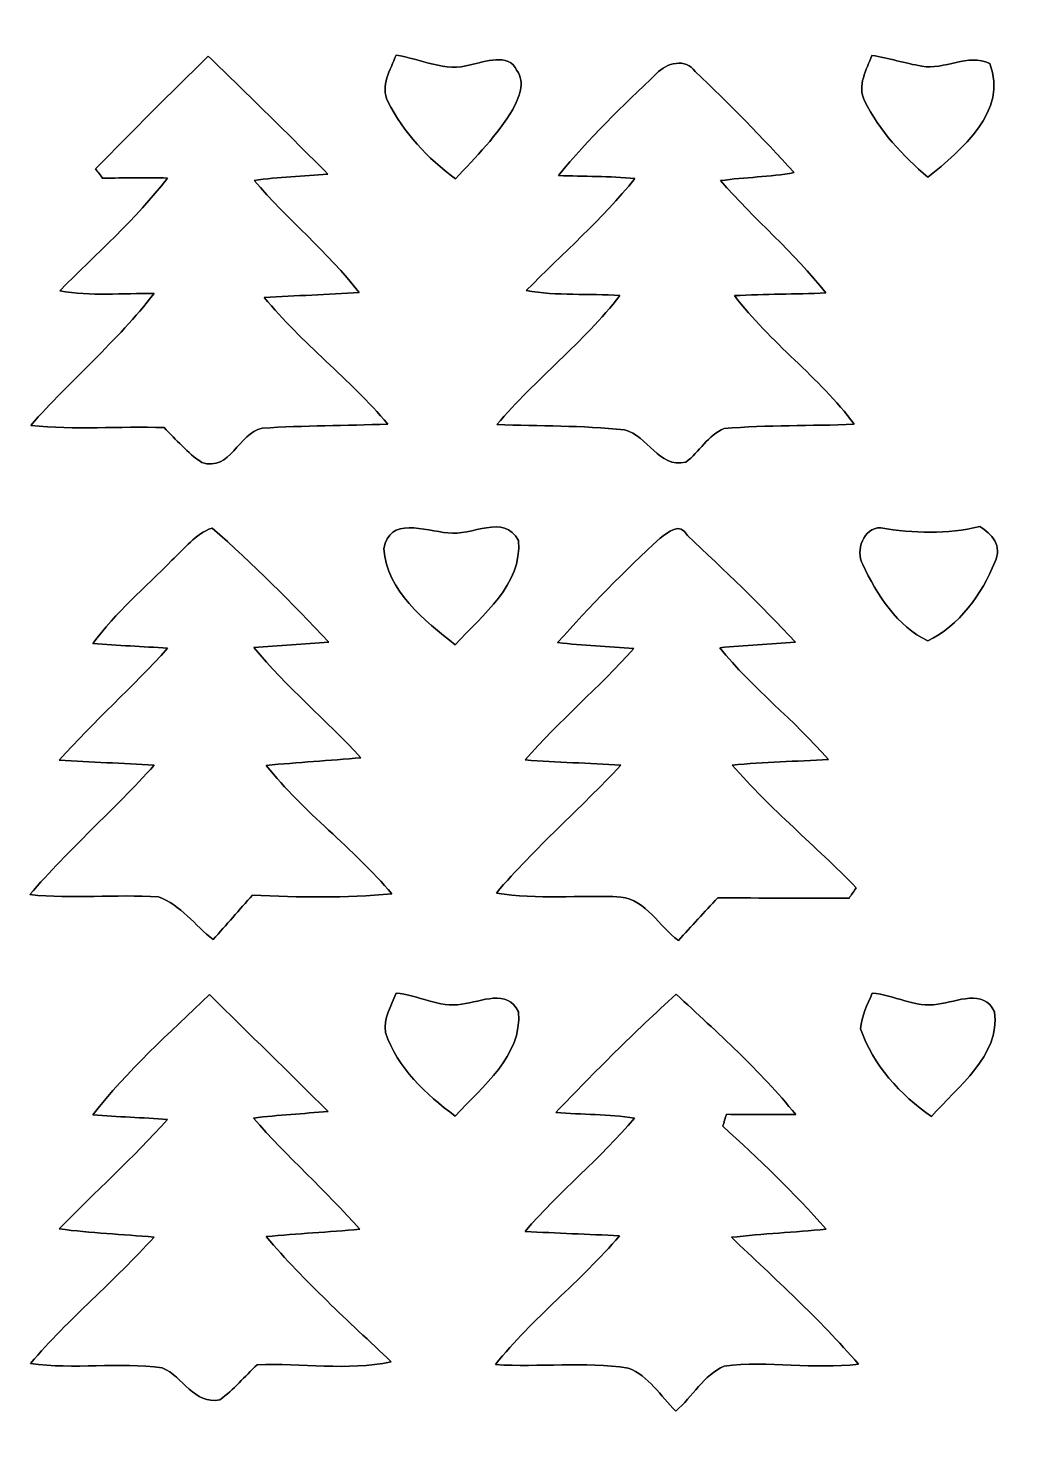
# Model space of a CAD drawing. Header units: centimetres. Extents: x -16.8 to 16.8, y -16.7 to 16.7.
# Drawn here: x -4.82 to 2.31, y -8.77 to 1.43 of the extents above; entities that cross this region are included whole.
import ezdxf

# ---------------------------------------------------------------- set-up
doc = ezdxf.new("R2010")
doc.units = ezdxf.units.CM
doc.header["$MEASUREMENT"] = 0
doc.layers.add('Layer 1', color=7, linetype='Continuous')

msp = doc.modelspace()

# ---------------------------------------------------------------- linework, layer by layer
at = {"layer": 'Layer 1', "color": 7}
for points, knots in [([(-16.77458, 16.66875), (-16.77458, 16.66875), (16.77458, 16.66875), (16.77458, 16.66875), (16.77458, 16.66875), (16.77458, 16.66875), (16.77458, -16.66875), (16.77458, -16.66875), (16.77458, -16.66875), (16.77458, -16.66875), (-16.77458, -16.66875), (-16.77458, -16.66875), (-16.77458, -16.66875), (-16.77458, -16.66875), (-16.77458, 16.66875), (-16.77458, 16.66875), (-16.77458, 16.66875), (-16.77458, 16.66875), (-16.77458, 16.66875), (-16.77458, 16.66875)], [0, 0, 0, 0, 0.16666667, 0.16666667, 0.16666667, 0.16666667, 0.33333333, 0.33333333, 0.33333333, 0.33333333, 0.5, 0.5, 0.5, 0.5, 0.66666667, 0.66666667, 0.66666667, 0.66666667, 1, 1, 1, 1]), ([(-16.24506, 15.71625), (-16.24577, 7.88458), (-16.24542, 0.05292), (-16.24542, -7.77875), (-16.24542, -7.77875), (-16.23801, -10.61014), (-16.26059, -13.44189), (-16.23413, -16.27293), (-16.23413, -16.27293), (-5.78379, -16.29198), (4.66619, -16.27329), (15.11653, -16.28211), (15.11653, -16.28211), (15.49224, -16.28281), (15.86865, -16.27858), (16.24436, -16.25494), (16.24436, -16.25494), (16.23942, -5.60176), (16.25953, 5.05213), (16.23448, 15.70531), (16.23448, 15.70531), (14.40356, 15.73071), (12.57265, 15.70919), (10.74208, 15.71625), (10.74208, 15.71625), (1.74625, 15.71625), (-7.24958, 15.7166), (-16.24506, 15.71625)], [0, 0, 0, 0, 0.125, 0.125, 0.125, 0.125, 0.25, 0.25, 0.25, 0.25, 0.375, 0.375, 0.375, 0.375, 0.5, 0.5, 0.5, 0.5, 0.625, 0.625, 0.625, 0.625, 0.75, 0.75, 0.75, 0.75, 1, 1, 1, 1]), ([(-3.51261, 1.22802), (-3.2191, 0.94686), (-2.93123, 0.66005), (-2.64407, 0.37218), (-2.64407, 0.37218), (-2.82258, 0.35313), (-3.00249, 0.35172), (-3.18029, 0.32597), (-3.18029, 0.32597), (-2.93758, 0.04339), (-2.64513, -0.19473), (-2.41582, -0.48895), (-2.41582, -0.48895), (-2.64619, -0.502), (-2.87584, -0.51153), (-3.1055, -0.52352), (-3.1055, -0.52352), (-2.83457, -0.85725), (-2.48532, -1.11548), (-2.20909, -1.44357), (-2.20909, -1.44357), (-2.51319, -1.45486), (-2.81764, -1.45309), (-3.12103, -1.47355), (-3.12103, -1.47355), (-3.29565, -1.50918), (-3.34927, -1.79035), (-3.56023, -1.72191), (-3.56023, -1.72191), (-3.66466, -1.65312), (-3.74509, -1.55504), (-3.83399, -1.46861), (-3.83399, -1.46861), (-4.15643, -1.45803), (-4.48063, -1.48802), (-4.80166, -1.45309), (-4.80166, -1.45309), (-4.51414, -1.1236), (-4.17336, -0.84208), (-3.90596, -0.49495), (-3.90596, -0.49495), (-4.13456, -0.49318), (-4.36563, -0.51576), (-4.5914, -0.47519), (-4.5914, -0.47519), (-4.32576, -0.20779), (-4.03895, 0.04269), (-3.80859, 0.34325), (-3.80859, 0.34325), (-3.96558, 0.3489), (-4.12327, 0.34325), (-4.27955, 0.34219), (-4.27955, 0.34219), (-4.2926, 0.35878), (-4.31871, 0.39229), (-4.33176, 0.40887), (-4.33176, 0.40887), (-4.06188, 0.68509), (-3.78919, 0.9585), (-3.51261, 1.22802)], [0, 0, 0, 0, 0.0625, 0.0625, 0.0625, 0.0625, 0.125, 0.125, 0.125, 0.125, 0.1875, 0.1875, 0.1875, 0.1875, 0.25, 0.25, 0.25, 0.25, 0.3125, 0.3125, 0.3125, 0.3125, 0.375, 0.375, 0.375, 0.375, 0.4375, 0.4375, 0.4375, 0.4375, 0.5, 0.5, 0.5, 0.5, 0.5625, 0.5625, 0.5625, 0.5625, 0.625, 0.625, 0.625, 0.625, 0.6875, 0.6875, 0.6875, 0.6875, 0.75, 0.75, 0.75, 0.75, 0.8125, 0.8125, 0.8125, 0.8125, 0.875, 0.875, 0.875, 0.875, 1, 1, 1, 1]), ([(-2.14912, 1.23472), (-1.97097, 1.21109), (-1.79105, 1.10808), (-1.60831, 1.16593), (-1.60831, 1.16593), (-1.50813, 1.18533), (-1.33209, 1.25624), (-1.27141, 1.12466), (-1.27141, 1.12466), (-1.20721, 1.0354), (-1.25765, 0.9271), (-1.30104, 0.84138), (-1.30104, 0.84138), (-1.41429, 0.65405), (-1.56739, 0.4953), (-1.71803, 0.33796), (-1.71803, 0.33796), (-1.91876, 0.48754), (-2.09726, 0.67169), (-2.20804, 0.89888), (-2.20804, 0.89888), (-2.26624, 1.01177), (-2.18793, 1.12959), (-2.14912, 1.23472)], [0, 0, 0, 0, 0.14285714, 0.14285714, 0.14285714, 0.14285714, 0.28571429, 0.28571429, 0.28571429, 0.28571429, 0.42857143, 0.42857143, 0.42857143, 0.42857143, 0.57142857, 0.57142857, 0.57142857, 0.57142857, 0.71428571, 0.71428571, 0.71428571, 0.71428571, 1, 1, 1, 1]), ([(1.30669, 1.23331), (1.42734, 1.21391), (1.54764, 1.17651), (1.66864, 1.15535), (1.66864, 1.15535), (1.83374, 1.12607), (2.00342, 1.25024), (2.16182, 1.1751), (2.16182, 1.1751), (2.29976, 0.82656), (1.95615, 0.54998), (1.71379, 0.3489), (1.71379, 0.3489), (1.5307, 0.50553), (1.35961, 0.68439), (1.25342, 0.90311), (1.25342, 0.90311), (1.19839, 1.01459), (1.26683, 1.12959), (1.30669, 1.23331)], [0, 0, 0, 0, 0.16666667, 0.16666667, 0.16666667, 0.16666667, 0.33333333, 0.33333333, 0.33333333, 0.33333333, 0.5, 0.5, 0.5, 0.5, 0.66666667, 0.66666667, 0.66666667, 0.66666667, 1, 1, 1, 1]), ([(-0.25576, 1.10384), (-0.18768, 1.17757), (-0.04304, 1.21673), (0.02258, 1.11689), (0.02258, 1.11689), (0.27305, 0.88371), (0.51047, 0.63606), (0.74119, 0.38276), (0.74119, 0.38276), (0.5648, 0.34925), (0.38453, 0.35066), (0.20743, 0.3242), (0.20743, 0.3242), (0.4505, 0.04198), (0.74366, -0.19544), (0.97155, -0.49107), (0.97155, -0.49107), (0.75001, -0.50094), (0.52987, -0.49848), (0.30903, -0.51082), (0.30903, -0.51082), (0.56586, -0.85125), (0.92322, -1.10173), (1.17828, -1.44463), (1.17828, -1.44463), (0.86325, -1.45732), (0.54751, -1.44956), (0.23389, -1.47602), (0.23389, -1.47602), (0.11571, -1.52224), (0.05433, -1.64677), (-0.04516, -1.72014), (-0.04516, -1.72014), (-0.24412, -1.76565), (-0.31891, -1.52576), (-0.49107, -1.48519), (-0.49107, -1.48519), (-0.79834, -1.45274), (-1.10808, -1.45803), (-1.4164, -1.44745), (-1.4164, -1.44745), (-1.137, -1.11725), (-0.78846, -0.85125), (-0.52282, -0.50941), (-0.52282, -0.50941), (-0.75001, -0.49459), (-0.97966, -0.51364), (-1.20438, -0.47413), (-1.20438, -0.47413), (-0.93839, -0.20602), (-0.65229, 0.04445), (-0.41451, 0.33937), (-0.41451, 0.33937), (-0.59831, 0.35772), (-0.78458, 0.35419), (-0.96838, 0.3616), (-0.96838, 0.3616), (-0.75353, 0.62936), (-0.50236, 0.86607), (-0.25576, 1.10384)], [0, 0, 0, 0, 0.0625, 0.0625, 0.0625, 0.0625, 0.125, 0.125, 0.125, 0.125, 0.1875, 0.1875, 0.1875, 0.1875, 0.25, 0.25, 0.25, 0.25, 0.3125, 0.3125, 0.3125, 0.3125, 0.375, 0.375, 0.375, 0.375, 0.4375, 0.4375, 0.4375, 0.4375, 0.5, 0.5, 0.5, 0.5, 0.5625, 0.5625, 0.5625, 0.5625, 0.625, 0.625, 0.625, 0.625, 0.6875, 0.6875, 0.6875, 0.6875, 0.75, 0.75, 0.75, 0.75, 0.8125, 0.8125, 0.8125, 0.8125, 0.875, 0.875, 0.875, 0.875, 1, 1, 1, 1]), ([(-2.23661, -2.34985), (-2.20274, -2.11102), (-1.9371, -2.21862), (-1.77271, -2.23344), (-1.77271, -2.23344), (-1.59985, -2.26131), (-1.3656, -2.08668), (-1.25977, -2.28847), (-1.25977, -2.28847), (-1.23225, -2.61161), (-1.52188, -2.82787), (-1.71909, -3.04588), (-1.71909, -3.04588), (-1.94169, -2.87196), (-2.21721, -2.65359), (-2.23661, -2.34985)], [0, 0, 0, 0, 0.2, 0.2, 0.2, 0.2, 0.4, 0.4, 0.4, 0.4, 0.6, 0.6, 0.6, 0.6, 1, 1, 1, 1]), ([(-3.77719, -2.43205), (-3.68547, -2.34879), (-3.6068, -2.24014), (-3.48544, -2.19886), (-3.48544, -2.19886), (-3.18523, -2.45604), (-2.90795, -2.74073), (-2.63596, -3.02754), (-2.63596, -3.02754), (-2.81834, -3.04024), (-2.99967, -3.05153), (-3.18135, -3.06564), (-3.18135, -3.06564), (-2.94499, -3.35386), (-2.65536, -3.59128), (-2.40383, -3.86574), (-2.40383, -3.86574), (-2.63313, -3.8862), (-2.86244, -3.90031), (-3.09139, -3.92148), (-3.09139, -3.92148), (-2.8194, -4.26403), (-2.46027, -4.52155), (-2.17911, -4.85422), (-2.17911, -4.85422), (-2.51566, -4.8835), (-2.85397, -4.88244), (-3.19088, -4.86339), (-3.19088, -4.86339), (-3.28754, -4.97029), (-3.38138, -5.07965), (-3.47768, -5.18689), (-3.47768, -5.18689), (-3.60927, -5.08353), (-3.71299, -4.9343), (-3.87491, -4.8768), (-3.87491, -4.8768), (-4.18536, -4.85528), (-4.49827, -4.89338), (-4.80836, -4.85951), (-4.80836, -4.85951), (-4.52543, -4.53002), (-4.19523, -4.24356), (-3.90525, -3.92007), (-3.90525, -3.92007), (-4.13526, -3.90631), (-4.36492, -3.89749), (-4.59458, -3.88338), (-4.59458, -3.88338), (-4.34375, -3.60151), (-4.05941, -3.35174), (-3.80824, -3.07023), (-3.80824, -3.07023), (-3.98921, -3.05858), (-4.16948, -3.05082), (-4.34975, -3.03742), (-4.34975, -3.03742), (-4.18712, -2.81058), (-3.97016, -2.63137), (-3.77719, -2.43205)], [0, 0, 0, 0, 0.0625, 0.0625, 0.0625, 0.0625, 0.125, 0.125, 0.125, 0.125, 0.1875, 0.1875, 0.1875, 0.1875, 0.25, 0.25, 0.25, 0.25, 0.3125, 0.3125, 0.3125, 0.3125, 0.375, 0.375, 0.375, 0.375, 0.4375, 0.4375, 0.4375, 0.4375, 0.5, 0.5, 0.5, 0.5, 0.5625, 0.5625, 0.5625, 0.5625, 0.625, 0.625, 0.625, 0.625, 0.6875, 0.6875, 0.6875, 0.6875, 0.75, 0.75, 0.75, 0.75, 0.8125, 0.8125, 0.8125, 0.8125, 0.875, 0.875, 0.875, 0.875, 1, 1, 1, 1]), ([(-0.23213, -2.27118), (-0.17639, -2.23061), (-0.08431, -2.14983), (-0.03281, -2.25284), (-0.03281, -2.25284), (0.23424, -2.50437), (0.50271, -2.75696), (0.75106, -3.02719), (0.75106, -3.02719), (0.56691, -3.04024), (0.38453, -3.05153), (0.20108, -3.06705), (0.20108, -3.06705), (0.43921, -3.36091), (0.7433, -3.59269), (0.9906, -3.87879), (0.9906, -3.87879), (0.75741, -3.89184), (0.52458, -3.89819), (0.29245, -3.91936), (0.29245, -3.91936), (0.56868, -4.23968), (0.89923, -4.50674), (1.19309, -4.80977), (1.19309, -4.80977), (1.18004, -4.82847), (1.15358, -4.86622), (1.14053, -4.88491), (1.14053, -4.88491), (0.82233, -4.88527), (0.50447, -4.88527), (0.18697, -4.88315), (0.18697, -4.88315), (0.08996, -4.9851), (-0.00388, -5.09023), (-0.09913, -5.19395), (-0.09913, -5.19395), (-0.23883, -5.09058), (-0.33055, -4.89867), (-0.51717, -4.87715), (-0.51717, -4.87715), (-0.81809, -4.86092), (-1.12254, -4.89797), (-1.42064, -4.84822), (-1.42064, -4.84822), (-1.14088, -4.51838), (-0.81104, -4.23721), (-0.51788, -3.92077), (-0.51788, -3.92077), (-0.74965, -3.90631), (-0.98037, -3.89784), (-1.21144, -3.88232), (-1.21144, -3.88232), (-0.96485, -3.59692), (-0.67204, -3.35562), (-0.42298, -3.07234), (-0.42298, -3.07234), (-0.60784, -3.05788), (-0.79163, -3.05082), (-0.97543, -3.03036), (-0.97543, -3.03036), (-0.74119, -2.76437), (-0.49177, -2.51213), (-0.23213, -2.27118)], [0, 0, 0, 0, 0.05882353, 0.05882353, 0.05882353, 0.05882353, 0.11764706, 0.11764706, 0.11764706, 0.11764706, 0.17647059, 0.17647059, 0.17647059, 0.17647059, 0.23529412, 0.23529412, 0.23529412, 0.23529412, 0.29411765, 0.29411765, 0.29411765, 0.29411765, 0.35294118, 0.35294118, 0.35294118, 0.35294118, 0.41176471, 0.41176471, 0.41176471, 0.41176471, 0.47058824, 0.47058824, 0.47058824, 0.47058824, 0.52941176, 0.52941176, 0.52941176, 0.52941176, 0.58823529, 0.58823529, 0.58823529, 0.58823529, 0.64705882, 0.64705882, 0.64705882, 0.64705882, 0.70588235, 0.70588235, 0.70588235, 0.70588235, 0.76470588, 0.76470588, 0.76470588, 0.76470588, 0.82352941, 0.82352941, 0.82352941, 0.82352941, 0.88235294, 0.88235294, 0.88235294, 0.88235294, 1, 1, 1, 1]), ([(1.37019, -2.19604), (1.61043, -2.23873), (1.85067, -2.24296), (2.08986, -2.18758), (2.08986, -2.18758), (2.17593, -2.23838), (2.25743, -2.32833), (2.19851, -2.44546), (2.19851, -2.44546), (2.10785, -2.67864), (1.93851, -2.90865), (1.71168, -3.01625), (1.71168, -3.01625), (1.49225, -2.91536), (1.34267, -2.67935), (1.23966, -2.46309), (1.23966, -2.46309), (1.18604, -2.36291), (1.24354, -2.19463), (1.37019, -2.19604)], [0, 0, 0, 0, 0.16666667, 0.16666667, 0.16666667, 0.16666667, 0.33333333, 0.33333333, 0.33333333, 0.33333333, 0.5, 0.5, 0.5, 0.5, 0.66666667, 0.66666667, 0.66666667, 0.66666667, 1, 1, 1, 1]), ([(-3.50414, -5.58588), (-3.21698, -5.86846), (-2.92841, -6.14998), (-2.64231, -6.43361), (-2.64231, -6.43361), (-2.82328, -6.45089), (-3.00426, -6.45936), (-3.18417, -6.48229), (-3.18417, -6.48229), (-2.94181, -6.76522), (-2.65642, -7.00828), (-2.41265, -7.29015), (-2.41265, -7.29015), (-2.63913, -7.3092), (-2.86526, -7.3219), (-3.09104, -7.34307), (-3.09104, -7.34307), (-2.81481, -7.6708), (-2.49379, -7.95549), (-2.18546, -8.25218), (-2.18546, -8.25218), (-2.50437, -8.32062), (-2.83492, -8.25994), (-3.15736, -8.27334), (-3.15736, -8.27334), (-3.24803, -8.35766), (-3.32705, -8.45573), (-3.42829, -8.52805), (-3.42829, -8.52805), (-3.61562, -8.56615), (-3.6957, -8.35872), (-3.84634, -8.29627), (-3.84634, -8.29627), (-4.16454, -8.25041), (-4.48663, -8.31109), (-4.80378, -8.26347), (-4.80378, -8.26347), (-4.52438, -7.93856), (-4.19312, -7.6641), (-3.90596, -7.34695), (-3.90596, -7.34695), (-4.13561, -7.32614), (-4.36563, -7.31661), (-4.59423, -7.28733), (-4.59423, -7.28733), (-4.3367, -7.01816), (-4.05624, -6.77122), (-3.80859, -6.49217), (-3.80859, -6.49217), (-3.98956, -6.47982), (-4.16948, -6.47277), (-4.34975, -6.45901), (-4.34975, -6.45901), (-4.10175, -6.13728), (-3.79589, -5.86669), (-3.50414, -5.58588)], [0, 0, 0, 0, 0.06666667, 0.06666667, 0.06666667, 0.06666667, 0.13333333, 0.13333333, 0.13333333, 0.13333333, 0.2, 0.2, 0.2, 0.2, 0.26666667, 0.26666667, 0.26666667, 0.26666667, 0.33333333, 0.33333333, 0.33333333, 0.33333333, 0.4, 0.4, 0.4, 0.4, 0.46666667, 0.46666667, 0.46666667, 0.46666667, 0.53333333, 0.53333333, 0.53333333, 0.53333333, 0.6, 0.6, 0.6, 0.6, 0.66666667, 0.66666667, 0.66666667, 0.66666667, 0.73333333, 0.73333333, 0.73333333, 0.73333333, 0.8, 0.8, 0.8, 0.8, 0.86666667, 0.86666667, 0.86666667, 0.86666667, 1, 1, 1, 1]), ([(-2.14877, -5.57424), (-1.98967, -5.58694), (-1.83515, -5.68431), (-1.67181, -5.65538), (-1.67181, -5.65538), (-1.52859, -5.63739), (-1.34126, -5.54037), (-1.25977, -5.71041), (-1.25977, -5.71041), (-1.23225, -6.03356), (-1.52188, -6.25016), (-1.71909, -6.46783), (-1.71909, -6.46783), (-1.93322, -6.30943), (-2.13889, -6.12069), (-2.22603, -5.86105), (-2.22603, -5.86105), (-2.24367, -5.7591), (-2.18264, -5.66596), (-2.14877, -5.57424)], [0, 0, 0, 0, 0.16666667, 0.16666667, 0.16666667, 0.16666667, 0.33333333, 0.33333333, 0.33333333, 0.33333333, 0.5, 0.5, 0.5, 0.5, 0.66666667, 0.66666667, 0.66666667, 0.66666667, 1, 1, 1, 1]), ([(-0.11501, -5.58271), (0.18556, -5.86176), (0.49459, -6.13728), (0.75353, -6.45654), (0.75353, -6.45654), (0.58491, -6.45654), (0.41769, -6.45724), (0.24977, -6.45478), (0.24977, -6.45478), (0.24342, -6.47665), (0.23072, -6.51969), (0.22437, -6.54156), (0.22437, -6.54156), (0.48542, -6.77862), (0.74083, -7.02345), (0.97367, -7.28945), (0.97367, -7.28945), (0.74401, -7.31026), (0.5147, -7.32296), (0.2861, -7.34801), (0.2861, -7.34801), (0.60043, -7.64787), (0.92534, -7.93856), (1.20826, -8.26982), (1.20826, -8.26982), (0.88512, -8.30897), (0.55668, -8.24089), (0.2346, -8.28357), (0.2346, -8.28357), (0.08467, -8.34813), (0.00388, -8.50618), (-0.11748, -8.60954), (-0.11748, -8.60954), (-0.22931, -8.50336), (-0.31291, -8.35166), (-0.46355, -8.29733), (-0.46355, -8.29733), (-0.78317, -8.25147), (-1.10631, -8.29169), (-1.42734, -8.27264), (-1.42734, -8.27264), (-1.15746, -7.93327), (-0.80716, -7.66763), (-0.52634, -7.33742), (-0.52634, -7.33742), (-0.7553, -7.32578), (-0.98354, -7.31873), (-1.21179, -7.30497), (-1.21179, -7.30497), (-0.96238, -7.01604), (-0.66358, -6.77333), (-0.41663, -6.48194), (-0.41663, -6.48194), (-0.60607, -6.45513), (-0.79798, -6.45654), (-0.98813, -6.44172), (-0.98813, -6.44172), (-0.70661, -6.14609), (-0.41663, -5.85787), (-0.11501, -5.58271)], [0, 0, 0, 0, 0.0625, 0.0625, 0.0625, 0.0625, 0.125, 0.125, 0.125, 0.125, 0.1875, 0.1875, 0.1875, 0.1875, 0.25, 0.25, 0.25, 0.25, 0.3125, 0.3125, 0.3125, 0.3125, 0.375, 0.375, 0.375, 0.375, 0.4375, 0.4375, 0.4375, 0.4375, 0.5, 0.5, 0.5, 0.5, 0.5625, 0.5625, 0.5625, 0.5625, 0.625, 0.625, 0.625, 0.625, 0.6875, 0.6875, 0.6875, 0.6875, 0.75, 0.75, 0.75, 0.75, 0.8125, 0.8125, 0.8125, 0.8125, 0.875, 0.875, 0.875, 0.875, 1, 1, 1, 1]), ([(1.30845, -5.57424), (1.46756, -5.58694), (1.62207, -5.68466), (1.78541, -5.65538), (1.78541, -5.65538), (1.92864, -5.63739), (2.11596, -5.54037), (2.19745, -5.71041), (2.19745, -5.71041), (2.23661, -6.03709), (1.92969, -6.25087), (1.7399, -6.47065), (1.7399, -6.47065), (1.5113, -6.31507), (1.31516, -6.09741), (1.22379, -5.83353), (1.22379, -5.83353), (1.23014, -5.74111), (1.27423, -5.6582), (1.30845, -5.57424)], [0, 0, 0, 0, 0.16666667, 0.16666667, 0.16666667, 0.16666667, 0.33333333, 0.33333333, 0.33333333, 0.33333333, 0.5, 0.5, 0.5, 0.5, 0.66666667, 0.66666667, 0.66666667, 0.66666667, 1, 1, 1, 1])]:
    msp.add_open_spline(points, degree=3, knots=knots, dxfattribs=at)
at = {"layer": 'Layer 1', "color": 252}
for points, knots in [([(-16.24506, 15.71625), (-7.24958, 15.7166), (1.74625, 15.71625), (10.74208, 15.71625), (10.74208, 15.71625), (12.57265, 15.70919), (14.40356, 15.73071), (16.23448, 15.70531), (16.23448, 15.70531), (16.25953, 5.05213), (16.23942, -5.60176), (16.24436, -16.25494), (16.24436, -16.25494), (15.86865, -16.27858), (15.49224, -16.28281), (15.11653, -16.28211), (15.11653, -16.28211), (4.66619, -16.27329), (-5.78379, -16.29198), (-16.23413, -16.27293), (-16.23413, -16.27293), (-16.26059, -13.44189), (-16.23801, -10.61014), (-16.24542, -7.77875), (-16.24542, -7.77875), (-16.24542, 0.05292), (-16.24577, 7.88458), (-16.24506, 15.71625), (-16.24506, 15.71625), (-16.24506, 15.71625), (-16.24506, 15.71625), (-16.24506, 15.71625)], [0, 0, 0, 0, 0.11111111, 0.11111111, 0.11111111, 0.11111111, 0.22222222, 0.22222222, 0.22222222, 0.22222222, 0.33333333, 0.33333333, 0.33333333, 0.33333333, 0.44444444, 0.44444444, 0.44444444, 0.44444444, 0.55555556, 0.55555556, 0.55555556, 0.55555556, 0.66666667, 0.66666667, 0.66666667, 0.66666667, 0.77777778, 0.77777778, 0.77777778, 0.77777778, 1, 1, 1, 1]), ([(-3.51261, 1.22802), (-3.78919, 0.9585), (-4.06188, 0.68509), (-4.33176, 0.40887), (-4.33176, 0.40887), (-4.31871, 0.39229), (-4.2926, 0.35878), (-4.27955, 0.34219), (-4.27955, 0.34219), (-4.12327, 0.34325), (-3.96558, 0.3489), (-3.80859, 0.34325), (-3.80859, 0.34325), (-4.03895, 0.04269), (-4.32576, -0.20779), (-4.5914, -0.47519), (-4.5914, -0.47519), (-4.36563, -0.51576), (-4.13456, -0.49318), (-3.90596, -0.49495), (-3.90596, -0.49495), (-4.17336, -0.84208), (-4.51414, -1.1236), (-4.80166, -1.45309), (-4.80166, -1.45309), (-4.48063, -1.48802), (-4.15643, -1.45803), (-3.83399, -1.46861), (-3.83399, -1.46861), (-3.74509, -1.55504), (-3.66466, -1.65312), (-3.56023, -1.72191), (-3.56023, -1.72191), (-3.34927, -1.79035), (-3.29565, -1.50918), (-3.12103, -1.47355), (-3.12103, -1.47355), (-2.81764, -1.45309), (-2.51319, -1.45486), (-2.20909, -1.44357), (-2.20909, -1.44357), (-2.48532, -1.11548), (-2.83457, -0.85725), (-3.1055, -0.52352), (-3.1055, -0.52352), (-2.87584, -0.51153), (-2.64619, -0.502), (-2.41582, -0.48895), (-2.41582, -0.48895), (-2.64513, -0.19473), (-2.93758, 0.04339), (-3.18029, 0.32597), (-3.18029, 0.32597), (-3.00249, 0.35172), (-2.82258, 0.35313), (-2.64407, 0.37218), (-2.64407, 0.37218), (-2.93123, 0.66005), (-3.2191, 0.94686), (-3.51261, 1.22802), (-3.51261, 1.22802), (-3.51261, 1.22802), (-3.51261, 1.22802), (-3.51261, 1.22802)], [0, 0, 0, 0, 0.05882353, 0.05882353, 0.05882353, 0.05882353, 0.11764706, 0.11764706, 0.11764706, 0.11764706, 0.17647059, 0.17647059, 0.17647059, 0.17647059, 0.23529412, 0.23529412, 0.23529412, 0.23529412, 0.29411765, 0.29411765, 0.29411765, 0.29411765, 0.35294118, 0.35294118, 0.35294118, 0.35294118, 0.41176471, 0.41176471, 0.41176471, 0.41176471, 0.47058824, 0.47058824, 0.47058824, 0.47058824, 0.52941176, 0.52941176, 0.52941176, 0.52941176, 0.58823529, 0.58823529, 0.58823529, 0.58823529, 0.64705882, 0.64705882, 0.64705882, 0.64705882, 0.70588235, 0.70588235, 0.70588235, 0.70588235, 0.76470588, 0.76470588, 0.76470588, 0.76470588, 0.82352941, 0.82352941, 0.82352941, 0.82352941, 0.88235294, 0.88235294, 0.88235294, 0.88235294, 1, 1, 1, 1]), ([(-2.14912, 1.23472), (-2.18793, 1.12959), (-2.26624, 1.01177), (-2.20804, 0.89888), (-2.20804, 0.89888), (-2.09726, 0.67169), (-1.91876, 0.48754), (-1.71803, 0.33796), (-1.71803, 0.33796), (-1.56739, 0.4953), (-1.41429, 0.65405), (-1.30104, 0.84138), (-1.30104, 0.84138), (-1.25765, 0.9271), (-1.20721, 1.0354), (-1.27141, 1.12466), (-1.27141, 1.12466), (-1.33209, 1.25624), (-1.50813, 1.18533), (-1.60831, 1.16593), (-1.60831, 1.16593), (-1.79105, 1.10808), (-1.97097, 1.21109), (-2.14912, 1.23472), (-2.14912, 1.23472), (-2.14912, 1.23472), (-2.14912, 1.23472), (-2.14912, 1.23472)], [0, 0, 0, 0, 0.125, 0.125, 0.125, 0.125, 0.25, 0.25, 0.25, 0.25, 0.375, 0.375, 0.375, 0.375, 0.5, 0.5, 0.5, 0.5, 0.625, 0.625, 0.625, 0.625, 0.75, 0.75, 0.75, 0.75, 1, 1, 1, 1]), ([(1.30669, 1.23331), (1.26683, 1.12959), (1.19839, 1.01459), (1.25342, 0.90311), (1.25342, 0.90311), (1.35961, 0.68439), (1.5307, 0.50553), (1.71379, 0.3489), (1.71379, 0.3489), (1.95615, 0.54998), (2.29976, 0.82656), (2.16182, 1.1751), (2.16182, 1.1751), (2.00342, 1.25024), (1.83374, 1.12607), (1.66864, 1.15535), (1.66864, 1.15535), (1.54764, 1.17651), (1.42734, 1.21391), (1.30669, 1.23331), (1.30669, 1.23331), (1.30669, 1.23331), (1.30669, 1.23331), (1.30669, 1.23331)], [0, 0, 0, 0, 0.14285714, 0.14285714, 0.14285714, 0.14285714, 0.28571429, 0.28571429, 0.28571429, 0.28571429, 0.42857143, 0.42857143, 0.42857143, 0.42857143, 0.57142857, 0.57142857, 0.57142857, 0.57142857, 0.71428571, 0.71428571, 0.71428571, 0.71428571, 1, 1, 1, 1]), ([(-0.25576, 1.10384), (-0.50236, 0.86607), (-0.75353, 0.62936), (-0.96838, 0.3616), (-0.96838, 0.3616), (-0.78458, 0.35419), (-0.59831, 0.35772), (-0.41451, 0.33937), (-0.41451, 0.33937), (-0.65229, 0.04445), (-0.93839, -0.20602), (-1.20438, -0.47413), (-1.20438, -0.47413), (-0.97966, -0.51364), (-0.75001, -0.49459), (-0.52282, -0.50941), (-0.52282, -0.50941), (-0.78846, -0.85125), (-1.137, -1.11725), (-1.4164, -1.44745), (-1.4164, -1.44745), (-1.10808, -1.45803), (-0.79834, -1.45274), (-0.49107, -1.48519), (-0.49107, -1.48519), (-0.31891, -1.52576), (-0.24412, -1.76565), (-0.04516, -1.72014), (-0.04516, -1.72014), (0.05433, -1.64677), (0.11571, -1.52224), (0.23389, -1.47602), (0.23389, -1.47602), (0.54751, -1.44956), (0.86325, -1.45732), (1.17828, -1.44463), (1.17828, -1.44463), (0.92322, -1.10173), (0.56586, -0.85125), (0.30903, -0.51082), (0.30903, -0.51082), (0.52987, -0.49848), (0.75001, -0.50094), (0.97155, -0.49107), (0.97155, -0.49107), (0.74366, -0.19544), (0.4505, 0.04198), (0.20743, 0.3242), (0.20743, 0.3242), (0.38453, 0.35066), (0.5648, 0.34925), (0.74119, 0.38276), (0.74119, 0.38276), (0.51047, 0.63606), (0.27305, 0.88371), (0.02258, 1.11689), (0.02258, 1.11689), (-0.04304, 1.21673), (-0.18768, 1.17757), (-0.25576, 1.10384), (-0.25576, 1.10384), (-0.25576, 1.10384), (-0.25576, 1.10384), (-0.25576, 1.10384)], [0, 0, 0, 0, 0.05882353, 0.05882353, 0.05882353, 0.05882353, 0.11764706, 0.11764706, 0.11764706, 0.11764706, 0.17647059, 0.17647059, 0.17647059, 0.17647059, 0.23529412, 0.23529412, 0.23529412, 0.23529412, 0.29411765, 0.29411765, 0.29411765, 0.29411765, 0.35294118, 0.35294118, 0.35294118, 0.35294118, 0.41176471, 0.41176471, 0.41176471, 0.41176471, 0.47058824, 0.47058824, 0.47058824, 0.47058824, 0.52941176, 0.52941176, 0.52941176, 0.52941176, 0.58823529, 0.58823529, 0.58823529, 0.58823529, 0.64705882, 0.64705882, 0.64705882, 0.64705882, 0.70588235, 0.70588235, 0.70588235, 0.70588235, 0.76470588, 0.76470588, 0.76470588, 0.76470588, 0.82352941, 0.82352941, 0.82352941, 0.82352941, 0.88235294, 0.88235294, 0.88235294, 0.88235294, 1, 1, 1, 1]), ([(-2.23661, -2.34985), (-2.21721, -2.65359), (-1.94169, -2.87196), (-1.71909, -3.04588), (-1.71909, -3.04588), (-1.52188, -2.82787), (-1.23225, -2.61161), (-1.25977, -2.28847), (-1.25977, -2.28847), (-1.3656, -2.08668), (-1.59985, -2.26131), (-1.77271, -2.23344), (-1.77271, -2.23344), (-1.9371, -2.21862), (-2.20274, -2.11102), (-2.23661, -2.34985), (-2.23661, -2.34985), (-2.23661, -2.34985), (-2.23661, -2.34985), (-2.23661, -2.34985)], [0, 0, 0, 0, 0.16666667, 0.16666667, 0.16666667, 0.16666667, 0.33333333, 0.33333333, 0.33333333, 0.33333333, 0.5, 0.5, 0.5, 0.5, 0.66666667, 0.66666667, 0.66666667, 0.66666667, 1, 1, 1, 1]), ([(-3.77719, -2.43205), (-3.97016, -2.63137), (-4.18712, -2.81058), (-4.34975, -3.03742), (-4.34975, -3.03742), (-4.16948, -3.05082), (-3.98921, -3.05858), (-3.80824, -3.07023), (-3.80824, -3.07023), (-4.05941, -3.35174), (-4.34375, -3.60151), (-4.59458, -3.88338), (-4.59458, -3.88338), (-4.36492, -3.89749), (-4.13526, -3.90631), (-3.90525, -3.92007), (-3.90525, -3.92007), (-4.19523, -4.24356), (-4.52543, -4.53002), (-4.80836, -4.85951), (-4.80836, -4.85951), (-4.49827, -4.89338), (-4.18536, -4.85528), (-3.87491, -4.8768), (-3.87491, -4.8768), (-3.71299, -4.9343), (-3.60927, -5.08353), (-3.47768, -5.18689), (-3.47768, -5.18689), (-3.38138, -5.07965), (-3.28754, -4.97029), (-3.19088, -4.86339), (-3.19088, -4.86339), (-2.85397, -4.88244), (-2.51566, -4.8835), (-2.17911, -4.85422), (-2.17911, -4.85422), (-2.46027, -4.52155), (-2.8194, -4.26403), (-3.09139, -3.92148), (-3.09139, -3.92148), (-2.86244, -3.90031), (-2.63313, -3.8862), (-2.40383, -3.86574), (-2.40383, -3.86574), (-2.65536, -3.59128), (-2.94499, -3.35386), (-3.18135, -3.06564), (-3.18135, -3.06564), (-2.99967, -3.05153), (-2.81834, -3.04024), (-2.63596, -3.02754), (-2.63596, -3.02754), (-2.90795, -2.74073), (-3.18523, -2.45604), (-3.48544, -2.19886), (-3.48544, -2.19886), (-3.6068, -2.24014), (-3.68547, -2.34879), (-3.77719, -2.43205), (-3.77719, -2.43205), (-3.77719, -2.43205), (-3.77719, -2.43205), (-3.77719, -2.43205)], [0, 0, 0, 0, 0.05882353, 0.05882353, 0.05882353, 0.05882353, 0.11764706, 0.11764706, 0.11764706, 0.11764706, 0.17647059, 0.17647059, 0.17647059, 0.17647059, 0.23529412, 0.23529412, 0.23529412, 0.23529412, 0.29411765, 0.29411765, 0.29411765, 0.29411765, 0.35294118, 0.35294118, 0.35294118, 0.35294118, 0.41176471, 0.41176471, 0.41176471, 0.41176471, 0.47058824, 0.47058824, 0.47058824, 0.47058824, 0.52941176, 0.52941176, 0.52941176, 0.52941176, 0.58823529, 0.58823529, 0.58823529, 0.58823529, 0.64705882, 0.64705882, 0.64705882, 0.64705882, 0.70588235, 0.70588235, 0.70588235, 0.70588235, 0.76470588, 0.76470588, 0.76470588, 0.76470588, 0.82352941, 0.82352941, 0.82352941, 0.82352941, 0.88235294, 0.88235294, 0.88235294, 0.88235294, 1, 1, 1, 1]), ([(-0.23213, -2.27118), (-0.49177, -2.51213), (-0.74119, -2.76437), (-0.97543, -3.03036), (-0.97543, -3.03036), (-0.79163, -3.05082), (-0.60784, -3.05788), (-0.42298, -3.07234), (-0.42298, -3.07234), (-0.67204, -3.35562), (-0.96485, -3.59692), (-1.21144, -3.88232), (-1.21144, -3.88232), (-0.98037, -3.89784), (-0.74965, -3.90631), (-0.51788, -3.92077), (-0.51788, -3.92077), (-0.81104, -4.23721), (-1.14088, -4.51838), (-1.42064, -4.84822), (-1.42064, -4.84822), (-1.12254, -4.89797), (-0.81809, -4.86092), (-0.51717, -4.87715), (-0.51717, -4.87715), (-0.33055, -4.89867), (-0.23883, -5.09058), (-0.09913, -5.19395), (-0.09913, -5.19395), (-0.00388, -5.09023), (0.08996, -4.9851), (0.18697, -4.88315), (0.18697, -4.88315), (0.50447, -4.88527), (0.82233, -4.88527), (1.14053, -4.88491), (1.14053, -4.88491), (1.15358, -4.86622), (1.18004, -4.82847), (1.19309, -4.80977), (1.19309, -4.80977), (0.89923, -4.50674), (0.56868, -4.23968), (0.29245, -3.91936), (0.29245, -3.91936), (0.52458, -3.89819), (0.75741, -3.89184), (0.9906, -3.87879), (0.9906, -3.87879), (0.7433, -3.59269), (0.43921, -3.36091), (0.20108, -3.06705), (0.20108, -3.06705), (0.38453, -3.05153), (0.56691, -3.04024), (0.75106, -3.02719), (0.75106, -3.02719), (0.50271, -2.75696), (0.23424, -2.50437), (-0.03281, -2.25284), (-0.03281, -2.25284), (-0.08431, -2.14983), (-0.17639, -2.23061), (-0.23213, -2.27118), (-0.23213, -2.27118), (-0.23213, -2.27118), (-0.23213, -2.27118), (-0.23213, -2.27118)], [0, 0, 0, 0, 0.05555556, 0.05555556, 0.05555556, 0.05555556, 0.11111111, 0.11111111, 0.11111111, 0.11111111, 0.16666667, 0.16666667, 0.16666667, 0.16666667, 0.22222222, 0.22222222, 0.22222222, 0.22222222, 0.27777778, 0.27777778, 0.27777778, 0.27777778, 0.33333333, 0.33333333, 0.33333333, 0.33333333, 0.38888889, 0.38888889, 0.38888889, 0.38888889, 0.44444444, 0.44444444, 0.44444444, 0.44444444, 0.5, 0.5, 0.5, 0.5, 0.55555556, 0.55555556, 0.55555556, 0.55555556, 0.61111111, 0.61111111, 0.61111111, 0.61111111, 0.66666667, 0.66666667, 0.66666667, 0.66666667, 0.72222222, 0.72222222, 0.72222222, 0.72222222, 0.77777778, 0.77777778, 0.77777778, 0.77777778, 0.83333333, 0.83333333, 0.83333333, 0.83333333, 0.88888889, 0.88888889, 0.88888889, 0.88888889, 1, 1, 1, 1]), ([(1.37019, -2.19604), (1.24354, -2.19463), (1.18604, -2.36291), (1.23966, -2.46309), (1.23966, -2.46309), (1.34267, -2.67935), (1.49225, -2.91536), (1.71168, -3.01625), (1.71168, -3.01625), (1.93851, -2.90865), (2.10785, -2.67864), (2.19851, -2.44546), (2.19851, -2.44546), (2.25743, -2.32833), (2.17593, -2.23838), (2.08986, -2.18758), (2.08986, -2.18758), (1.85067, -2.24296), (1.61043, -2.23873), (1.37019, -2.19604), (1.37019, -2.19604), (1.37019, -2.19604), (1.37019, -2.19604), (1.37019, -2.19604)], [0, 0, 0, 0, 0.14285714, 0.14285714, 0.14285714, 0.14285714, 0.28571429, 0.28571429, 0.28571429, 0.28571429, 0.42857143, 0.42857143, 0.42857143, 0.42857143, 0.57142857, 0.57142857, 0.57142857, 0.57142857, 0.71428571, 0.71428571, 0.71428571, 0.71428571, 1, 1, 1, 1]), ([(-3.50414, -5.58588), (-3.79589, -5.86669), (-4.10175, -6.13728), (-4.34975, -6.45901), (-4.34975, -6.45901), (-4.16948, -6.47277), (-3.98956, -6.47982), (-3.80859, -6.49217), (-3.80859, -6.49217), (-4.05624, -6.77122), (-4.3367, -7.01816), (-4.59423, -7.28733), (-4.59423, -7.28733), (-4.36563, -7.31661), (-4.13561, -7.32614), (-3.90596, -7.34695), (-3.90596, -7.34695), (-4.19312, -7.6641), (-4.52438, -7.93856), (-4.80378, -8.26347), (-4.80378, -8.26347), (-4.48663, -8.31109), (-4.16454, -8.25041), (-3.84634, -8.29627), (-3.84634, -8.29627), (-3.6957, -8.35872), (-3.61562, -8.56615), (-3.42829, -8.52805), (-3.42829, -8.52805), (-3.32705, -8.45573), (-3.24803, -8.35766), (-3.15736, -8.27334), (-3.15736, -8.27334), (-2.83492, -8.25994), (-2.50437, -8.32062), (-2.18546, -8.25218), (-2.18546, -8.25218), (-2.49379, -7.95549), (-2.81481, -7.6708), (-3.09104, -7.34307), (-3.09104, -7.34307), (-2.86526, -7.3219), (-2.63913, -7.3092), (-2.41265, -7.29015), (-2.41265, -7.29015), (-2.65642, -7.00828), (-2.94181, -6.76522), (-3.18417, -6.48229), (-3.18417, -6.48229), (-3.00426, -6.45936), (-2.82328, -6.45089), (-2.64231, -6.43361), (-2.64231, -6.43361), (-2.92841, -6.14998), (-3.21698, -5.86846), (-3.50414, -5.58588), (-3.50414, -5.58588), (-3.50414, -5.58588), (-3.50414, -5.58588), (-3.50414, -5.58588)], [0, 0, 0, 0, 0.0625, 0.0625, 0.0625, 0.0625, 0.125, 0.125, 0.125, 0.125, 0.1875, 0.1875, 0.1875, 0.1875, 0.25, 0.25, 0.25, 0.25, 0.3125, 0.3125, 0.3125, 0.3125, 0.375, 0.375, 0.375, 0.375, 0.4375, 0.4375, 0.4375, 0.4375, 0.5, 0.5, 0.5, 0.5, 0.5625, 0.5625, 0.5625, 0.5625, 0.625, 0.625, 0.625, 0.625, 0.6875, 0.6875, 0.6875, 0.6875, 0.75, 0.75, 0.75, 0.75, 0.8125, 0.8125, 0.8125, 0.8125, 0.875, 0.875, 0.875, 0.875, 1, 1, 1, 1]), ([(-2.14877, -5.57424), (-2.18264, -5.66596), (-2.24367, -5.7591), (-2.22603, -5.86105), (-2.22603, -5.86105), (-2.13889, -6.12069), (-1.93322, -6.30943), (-1.71909, -6.46783), (-1.71909, -6.46783), (-1.52188, -6.25016), (-1.23225, -6.03356), (-1.25977, -5.71041), (-1.25977, -5.71041), (-1.34126, -5.54037), (-1.52859, -5.63739), (-1.67181, -5.65538), (-1.67181, -5.65538), (-1.83515, -5.68431), (-1.98967, -5.58694), (-2.14877, -5.57424), (-2.14877, -5.57424), (-2.14877, -5.57424), (-2.14877, -5.57424), (-2.14877, -5.57424)], [0, 0, 0, 0, 0.14285714, 0.14285714, 0.14285714, 0.14285714, 0.28571429, 0.28571429, 0.28571429, 0.28571429, 0.42857143, 0.42857143, 0.42857143, 0.42857143, 0.57142857, 0.57142857, 0.57142857, 0.57142857, 0.71428571, 0.71428571, 0.71428571, 0.71428571, 1, 1, 1, 1]), ([(-0.11501, -5.58271), (-0.41663, -5.85787), (-0.70661, -6.14609), (-0.98813, -6.44172), (-0.98813, -6.44172), (-0.79798, -6.45654), (-0.60607, -6.45513), (-0.41663, -6.48194), (-0.41663, -6.48194), (-0.66358, -6.77333), (-0.96238, -7.01604), (-1.21179, -7.30497), (-1.21179, -7.30497), (-0.98354, -7.31873), (-0.7553, -7.32578), (-0.52634, -7.33742), (-0.52634, -7.33742), (-0.80716, -7.66763), (-1.15746, -7.93327), (-1.42734, -8.27264), (-1.42734, -8.27264), (-1.10631, -8.29169), (-0.78317, -8.25147), (-0.46355, -8.29733), (-0.46355, -8.29733), (-0.31291, -8.35166), (-0.22931, -8.50336), (-0.11748, -8.60954), (-0.11748, -8.60954), (0.00388, -8.50618), (0.08467, -8.34813), (0.2346, -8.28357), (0.2346, -8.28357), (0.55668, -8.24089), (0.88512, -8.30897), (1.20826, -8.26982), (1.20826, -8.26982), (0.92534, -7.93856), (0.60043, -7.64787), (0.2861, -7.34801), (0.2861, -7.34801), (0.5147, -7.32296), (0.74401, -7.31026), (0.97367, -7.28945), (0.97367, -7.28945), (0.74083, -7.02345), (0.48542, -6.77862), (0.22437, -6.54156), (0.22437, -6.54156), (0.23072, -6.51969), (0.24342, -6.47665), (0.24977, -6.45478), (0.24977, -6.45478), (0.41769, -6.45724), (0.58491, -6.45654), (0.75353, -6.45654), (0.75353, -6.45654), (0.49459, -6.13728), (0.18556, -5.86176), (-0.11501, -5.58271), (-0.11501, -5.58271), (-0.11501, -5.58271), (-0.11501, -5.58271), (-0.11501, -5.58271)], [0, 0, 0, 0, 0.05882353, 0.05882353, 0.05882353, 0.05882353, 0.11764706, 0.11764706, 0.11764706, 0.11764706, 0.17647059, 0.17647059, 0.17647059, 0.17647059, 0.23529412, 0.23529412, 0.23529412, 0.23529412, 0.29411765, 0.29411765, 0.29411765, 0.29411765, 0.35294118, 0.35294118, 0.35294118, 0.35294118, 0.41176471, 0.41176471, 0.41176471, 0.41176471, 0.47058824, 0.47058824, 0.47058824, 0.47058824, 0.52941176, 0.52941176, 0.52941176, 0.52941176, 0.58823529, 0.58823529, 0.58823529, 0.58823529, 0.64705882, 0.64705882, 0.64705882, 0.64705882, 0.70588235, 0.70588235, 0.70588235, 0.70588235, 0.76470588, 0.76470588, 0.76470588, 0.76470588, 0.82352941, 0.82352941, 0.82352941, 0.82352941, 0.88235294, 0.88235294, 0.88235294, 0.88235294, 1, 1, 1, 1]), ([(1.30845, -5.57424), (1.27423, -5.6582), (1.23014, -5.74111), (1.22379, -5.83353), (1.22379, -5.83353), (1.31516, -6.09741), (1.5113, -6.31507), (1.7399, -6.47065), (1.7399, -6.47065), (1.92969, -6.25087), (2.23661, -6.03709), (2.19745, -5.71041), (2.19745, -5.71041), (2.11596, -5.54037), (1.92864, -5.63739), (1.78541, -5.65538), (1.78541, -5.65538), (1.62207, -5.68466), (1.46756, -5.58694), (1.30845, -5.57424), (1.30845, -5.57424), (1.30845, -5.57424), (1.30845, -5.57424), (1.30845, -5.57424)], [0, 0, 0, 0, 0.14285714, 0.14285714, 0.14285714, 0.14285714, 0.28571429, 0.28571429, 0.28571429, 0.28571429, 0.42857143, 0.42857143, 0.42857143, 0.42857143, 0.57142857, 0.57142857, 0.57142857, 0.57142857, 0.71428571, 0.71428571, 0.71428571, 0.71428571, 1, 1, 1, 1])]:
    msp.add_open_spline(points, degree=3, knots=knots, dxfattribs=at)

doc.saveas('drawing.dxf')
